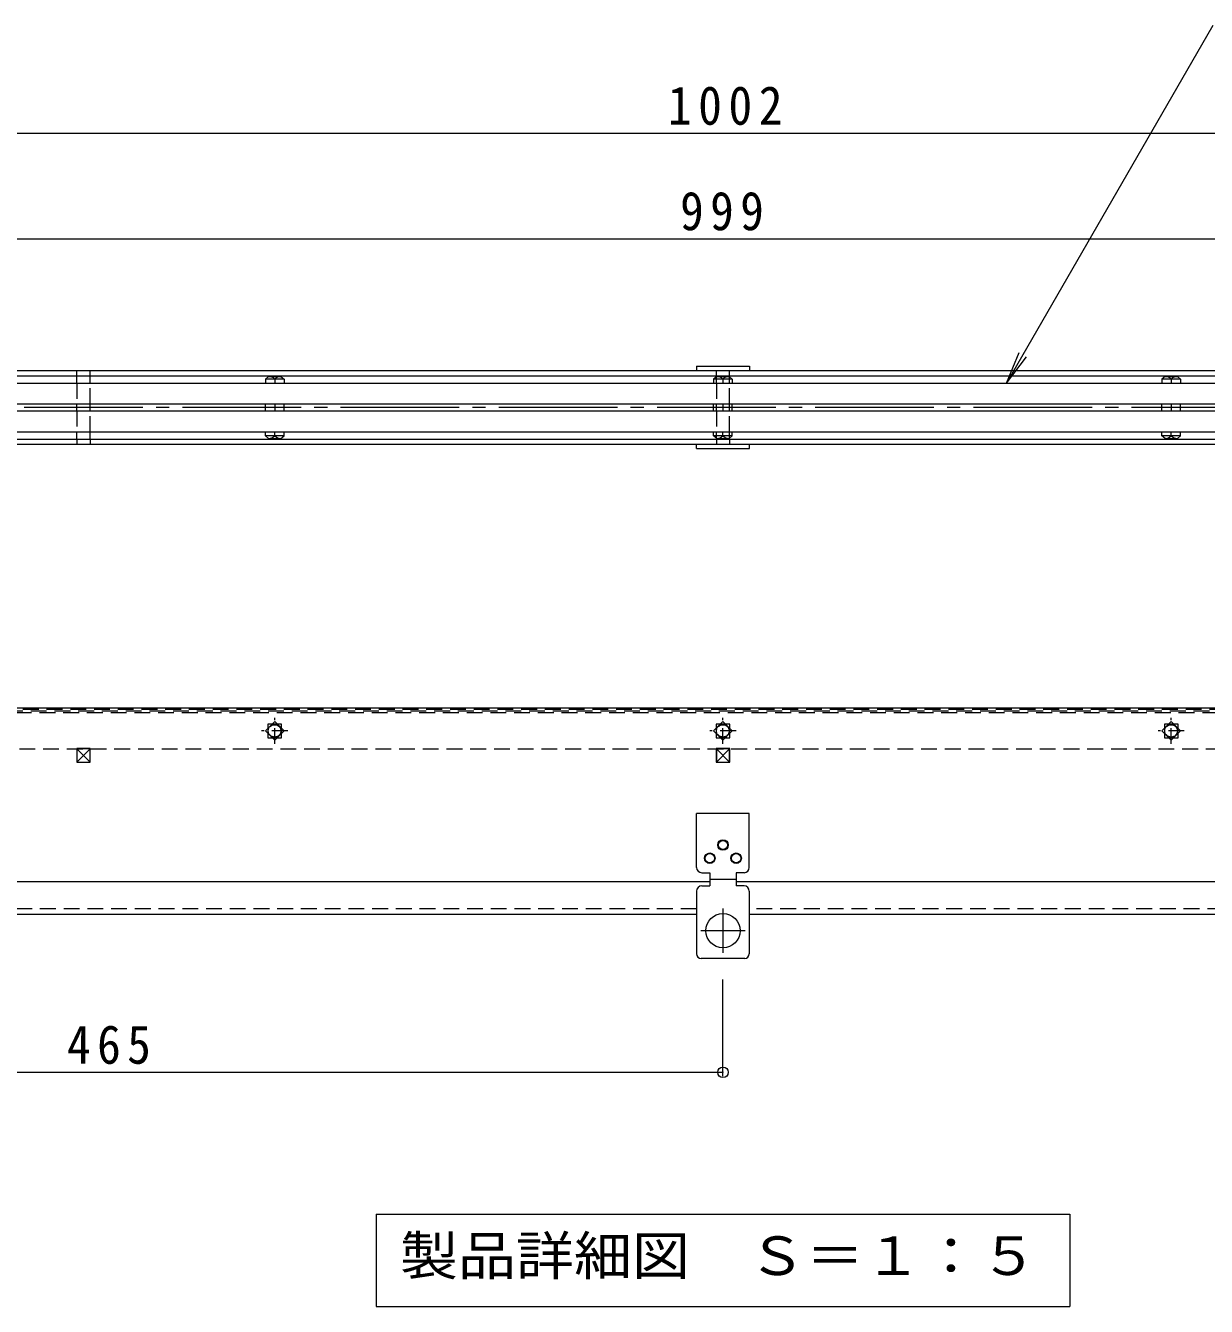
# Model space of a CAD drawing. Units: millimetres at full size, sheet at 1:5. Extents: x -792 to 917, y -685 to 646.
# Drawn here: x -264.5 to 183.3, y 95.9 to 581.8 of the extents above; entities that cross this region are included whole.
import ezdxf
from ezdxf.enums import TextEntityAlignment as Align

# ---------------------------------------------------------------- set-up
doc = ezdxf.new("R2010")
doc.units = ezdxf.units.MM
doc.header["$LTSCALE"] = 5
doc.header["$PDMODE"] = 32
doc.header["$PDSIZE"] = 4
for name, pattern in [('CHAIN1', [8, 5, -1, 1, -1]), ('CHAIN2', [12, 9, -1, 1, -1]), ('DASHED1', [1.8, 1.2, -0.6])]:
    doc.linetypes.add(name, pattern=pattern)
for name, color, linetype, lineweight in [('E-0_通り芯', 4, 'Continuous', 9), ('E-1_躯体', 3, 'Continuous', 9), ('E-2_仕上', 3, 'Continuous', 9), ('E-4_文字', 7, 'Continuous', 9), ('E-5_建具', 7, 'Continuous', 9), ('E-A_インテリア', 1, 'Continuous', 5)]:
    doc.layers.add(name, color=color, linetype=linetype, lineweight=lineweight)
doc.styles.add('ＭＳ ゴシック', font='')
doc.styles.get('ＭＳ ゴシック').set_extended_font_data('MS Gothic')

msp = doc.modelspace()

# ---------------------------------------------------------------- linework, layer by layer
at = {"layer": 'E-0_通り芯'}
for p, q in [((-500, 450.946), (500, 450.946)), ((-500, 448.946), (500, 448.946)), ((-500, 424.946), (500, 424.946)), ((500, 422.946), (-500, 422.946)), ((-500, 322.946), (500, 322.946)), ((-245.08, 307.596), (-245.08, 302.446)), ((-239.93, 307.596), (-245.08, 307.596)), ((-239.93, 302.446), (-239.93, 307.596)), ((-2.58, 307.596), (-2.58, 302.446)), ((2.57, 307.596), (-2.58, 307.596)), ((2.57, 302.446), (2.57, 307.596)), ((-245.08, 302.446), (-239.93, 302.446)), ((-2.58, 302.446), (2.57, 302.446)), ((-460, 257.086), (-5.025, 257.086)), ((4.975, 257.086), (312.947, 257.086)), ((-455, 244.743), (-10.025, 244.743)), ((9.975, 244.743), (500, 244.743))]:
    msp.add_line(p, q, dxfattribs=at)
at = {"layer": 'E-0_通り芯', "linetype": 'CHAIN2'}
msp.add_line((500, 436.946), (-500, 436.946), dxfattribs=at)
at = {"layer": 'E-0_通り芯', "linetype": 'DASHED1'}
for p, q in [((-10.025, 246.743), (-455, 246.743)), ((315.718, 246.743), (9.975, 246.743))]:
    msp.add_line(p, q, dxfattribs=at)
at = {"layer": 'E-1_躯体', "linetype": 'DASHED1'}
for p, q in [((-245, 448.946), (-245, 450.946)), ((-240, 448.946), (-240, 450.946)), ((-2.5, 448.946), (-2.5, 450.946)), ((2.5, 448.946), (2.5, 450.946)), ((-245, 446.196), (-245, 438.196)), ((-240, 438.196), (-240, 446.196)), ((-2.5, 446.196), (-2.5, 438.196)), ((2.5, 438.196), (2.5, 446.196)), ((-245, 435.696), (-245, 427.696)), ((-240, 427.696), (-240, 435.696)), ((-2.5, 435.696), (-2.5, 427.696)), ((2.5, 427.696), (2.5, 435.696)), ((-245, 424.946), (-245, 422.946)), ((-240, 424.946), (-240, 422.946)), ((-2.5, 424.946), (-2.5, 422.946)), ((2.5, 424.946), (2.5, 422.946))]:
    msp.add_line(p, q, dxfattribs=at)
at = {"layer": 'E-1_躯体'}
for p, q in [((-245, 446.196), (-245, 448.946)), ((-240, 446.196), (-240, 448.946)), ((-2.5, 446.196), (-2.5, 448.946)), ((2.5, 446.196), (2.5, 448.946)), ((-245, 435.696), (-245, 438.196)), ((-240, 435.696), (-240, 438.196)), ((-2.5, 435.696), (-2.5, 438.196)), ((2.5, 435.696), (2.5, 438.196)), ((-245, 424.946), (-245, 427.696)), ((-240, 424.946), (-240, 427.696)), ((-2.5, 424.946), (-2.5, 427.696)), ((2.5, 424.946), (2.5, 427.696)), ((-245, 307.446), (-240, 302.446)), ((-240, 307.446), (-245, 302.446)), ((-245, 307.446), (-245, 302.446)), ((-240, 307.446), (-245, 307.446)), ((-240, 302.446), (-240, 307.446)), ((-2.5, 307.446), (2.5, 302.446)), ((2.5, 307.446), (-2.5, 302.446)), ((-2.5, 307.446), (-2.5, 302.446)), ((2.5, 307.446), (-2.5, 307.446)), ((2.5, 302.446), (2.5, 307.446)), ((-245, 302.446), (-240, 302.446)), ((-2.5, 302.446), (2.5, 302.446))]:
    msp.add_line(p, q, dxfattribs=at)
at = {"layer": 'E-2_仕上'}
for p, q in [((-172.35, 448.696), (-173.535, 447.696)), ((-172.35, 448.696), (-167.65, 448.696)), ((-170, 447.696), (-170, 446.196)), ((-167.65, 448.696), (-166.464, 447.696)), ((-166.464, 447.696), (-166.464, 446.196)), ((-2.35, 448.696), (-3.535, 447.696)), ((-2.35, 448.696), (2.35, 448.696)), ((0, 447.696), (0, 446.196)), ((2.35, 448.696), (3.536, 447.696)), ((3.536, 447.696), (3.536, 446.196)), ((167.65, 448.696), (166.465, 447.696)), ((167.65, 448.696), (172.35, 448.696)), ((170, 447.696), (170, 446.196)), ((172.35, 448.696), (173.536, 447.696)), ((173.536, 447.696), (173.536, 446.196)), ((-173.536, 435.696), (-173.536, 438.196)), ((-170, 438.196), (-170, 435.696)), ((-166.464, 435.696), (-166.464, 438.196)), ((-3.536, 435.696), (-3.536, 438.196)), ((0, 438.196), (0, 435.696)), ((3.536, 435.696), (3.536, 438.196)), ((166.464, 435.696), (166.464, 438.196)), ((170, 438.196), (170, 435.696)), ((173.536, 435.696), (173.536, 438.196)), ((-170, 426.196), (-170, 427.696)), ((-166.464, 426.196), (-166.464, 427.696)), ((0, 426.196), (0, 427.696)), ((3.536, 426.196), (3.536, 427.696)), ((170, 426.196), (170, 427.696)), ((173.536, 426.196), (173.536, 427.696)), ((-172.35, 425.196), (-173.535, 426.196)), ((-172.35, 425.196), (-167.65, 425.196)), ((-167.65, 425.196), (-166.464, 426.196)), ((-2.35, 425.196), (-3.535, 426.196)), ((-2.35, 425.196), (2.35, 425.196)), ((2.35, 425.196), (3.536, 426.196)), ((167.65, 425.196), (166.465, 426.196)), ((167.65, 425.196), (172.35, 425.196)), ((172.35, 425.196), (173.536, 426.196))]:
    msp.add_line(p, q, dxfattribs=at)
at = {"layer": 'E-2_仕上', "color": 2}
for p, q in [((-499.5, 446.196), (499.5, 446.196)), ((499.5, 438.196), (-499.5, 438.196)), ((-499.5, 435.696), (499.5, 435.696)), ((-499.5, 427.696), (499.5, 427.696))]:
    msp.add_line(p, q, dxfattribs=at)
at = {"layer": 'E-2_仕上', "color": 2, "linetype": 'DASHED1'}
for p, q in [((-499.5, 322.446), (295.433, 322.446)), ((499.5, 321.746), (-499.5, 321.746)), ((295.809, 321.046), (-499.5, 321.046)), ((-172.6, 316.846), (-172.6, 315.181)), ((-170.935, 316.846), (-172.6, 316.846)), ((-170, 309.296), (-170, 319.196)), ((-2.6, 316.846), (-2.6, 315.181)), ((-0.935, 316.846), (-2.6, 316.846)), ((0, 309.296), (0, 319.196)), ((167.4, 316.846), (167.4, 315.181)), ((169.065, 316.846), (167.4, 316.846)), ((170, 309.296), (170, 319.196)), ((-165.05, 314.246), (-174.95, 314.246)), ((4.95, 314.246), (-4.95, 314.246)), ((174.95, 314.246), (165.05, 314.246)), ((-329.825, 307.446), (299.453, 307.446))]:
    msp.add_line(p, q, dxfattribs=at)
at = {"layer": 'E-2_仕上'}
for points in [[(-166.464, 447.696), (-173.535, 447.696), (-173.535, 446.196)], [(3.536, 447.696), (-3.535, 447.696), (-3.535, 446.196)], [(173.536, 447.696), (166.465, 447.696), (166.465, 446.196)], [(-166.464, 426.196), (-173.535, 426.196), (-173.535, 427.696)], [(3.536, 426.196), (-3.535, 426.196), (-3.535, 427.696)], [(173.536, 426.196), (166.465, 426.196), (166.465, 427.696)]]:
    msp.add_lwpolyline(points, dxfattribs=at)
at = {"layer": 'E-2_仕上', "linetype": 'DASHED1'}
for points in [[(-166.464, 314.246), (-170, 317.781), (-173.535, 314.246), (-170, 310.71)], [(3.536, 314.246), (0, 317.781), (-3.535, 314.246), (0, 310.71)], [(173.536, 314.246), (170, 317.781), (166.465, 314.246), (170, 310.71)]]:
    msp.add_lwpolyline(points, close=True, dxfattribs=at)
at = {"layer": 'E-2_仕上', "color": 2, "linetype": 'DASHED1'}
for points in [[(-167.4, 315.181), (-167.4, 316.846), (-169.065, 316.846)], [(2.6, 315.181), (2.6, 316.846), (0.935, 316.846)], [(172.6, 315.181), (172.6, 316.846), (170.935, 316.846)], [(-172.6, 313.311), (-172.6, 311.646), (-170.935, 311.646)], [(-169.065, 311.646), (-167.4, 311.646), (-167.4, 313.311)], [(-2.6, 313.311), (-2.6, 311.646), (-0.935, 311.646)], [(0.935, 311.646), (2.6, 311.646), (2.6, 313.311)], [(167.4, 313.311), (167.4, 311.646), (169.065, 311.646)], [(170.935, 311.646), (172.6, 311.646), (172.6, 313.311)]]:
    msp.add_lwpolyline(points, dxfattribs=at)
at = {"layer": 'E-2_仕上', "linetype": 'DASHED1'}
for centre in [(-170, 314.246), (0, 314.246), (170, 314.246)]:
    msp.add_circle(centre, 2.35, dxfattribs=at)
at = {"layer": 'E-2_仕上'}
for centre, start, end in [((-172.403, 445.31), 44.79445, 89.10294), ((-167.597, 445.31), 90.89706, 135.20555), ((-2.403, 445.31), 44.79445, 89.10294), ((2.403, 445.31), 90.89706, 135.20555), ((167.597, 445.31), 44.79445, 89.10294), ((172.403, 445.31), 90.89706, 135.20555), ((-172.403, 428.582), 270.89706, 315.20555), ((-167.597, 428.582), 224.79445, 269.10294), ((-2.403, 428.582), 270.89706, 315.20555), ((2.403, 428.582), 224.79445, 269.10294), ((167.597, 428.582), 270.89706, 315.20555), ((172.403, 428.582), 224.79445, 269.10294)]:
    msp.add_arc(centre, 3.386, start, end, dxfattribs=at)
at = {"layer": 'E-2_仕上', "linetype": 'DASHED1'}
for centre, start, end in [((-170, 314.246), 56.36488, 123.63512), ((0, 314.246), 56.36488, 123.63512), ((170, 314.246), 56.36488, 123.63512), ((-170, 314.246), 146.36488, 213.63512), ((-170, 314.246), 236.36488, 303.63512), ((-170, 314.246), 326.36488, 33.63512), ((0, 314.246), 146.36488, 213.63512), ((0, 314.246), 236.36488, 303.63512), ((0, 314.246), 326.36488, 33.63512), ((170, 314.246), 146.36488, 213.63512), ((170, 314.246), 236.36488, 303.63512), ((170, 314.246), 326.36488, 33.63512)]:
    msp.add_arc(centre, 2.55, start, end, dxfattribs=at)
at = {"layer": 'E-4_文字'}
for p, q in [((-500, 540.946), (502, 540.946)), ((-499.5, 500.946), (499.5, 500.946)), ((0, 183.243), (0, 220.005))]:
    msp.add_line(p, q, dxfattribs=at)
msp.add_lwpolyline([(-500, 184.743), (-465, 184.743), (0, 184.743)], dxfattribs=at)
msp.add_point((0, 184.743), dxfattribs=at)
at = {"layer": 'E-5_建具'}
for p, q in [((185.782, 581.781), (107.502, 446.196)), ((107.502, 446.196), (112.286, 457.744)), ((107.502, 446.196), (115.112, 456.113)), ((-131.5, 130.946), (131.5, 130.946)), ((-131.5, 130.946), (-131.5, 95.946)), ((131.5, 130.946), (131.5, 95.946)), ((-131.5, 95.946), (131.5, 95.946))]:
    msp.add_line(p, q, dxfattribs=at)
at = {"layer": 'E-A_インテリア'}
for p, q in [((-9.975, 452.546), (-9.975, 450.946)), ((-9.975, 452.546), (10.025, 452.546)), ((10.025, 452.546), (10.025, 450.946)), ((-9.975, 421.346), (-9.975, 422.946)), ((10.025, 421.346), (10.025, 422.946)), ((-9.975, 421.346), (10.025, 421.346)), ((-10, 262.446), (-10, 282.946)), ((-8, 260.446), (-5, 260.446)), ((-5, 260.446), (-5, 255.446)), ((-5, 257.946), (5, 257.946)), ((8, 260.446), (5, 260.446)), ((5, 260.446), (5, 255.446)), ((-10, 253.446), (-10, 229.696)), ((-8, 255.446), (-5, 255.446)), ((8, 255.446), (5, 255.446)), ((10, 253.446), (10, 229.696)), ((8.25, 227.946), (-8.25, 227.946))]:
    msp.add_line(p, q, dxfattribs=at)
at = {"layer": 'E-A_インテリア', "linetype": 'CHAIN1'}
for p, q in [((0, 246.887), (0, 230.005)), ((8.441, 238.446), (-8.441, 238.446))]:
    msp.add_line(p, q, dxfattribs=at)
at = {"layer": 'E-A_インテリア'}
msp.add_lwpolyline([(10, 262.446), (10, 282.946), (-10, 282.946)], dxfattribs=at)
for centre, radius in [((0, 270.946), 2), ((0, 270.946), 1.75), ((-5, 265.946), 2), ((-5, 265.946), 1.75), ((5, 265.946), 2), ((5, 265.946), 1.75), ((0, 238.446), 6.5)]:
    msp.add_circle(centre, radius, dxfattribs=at)
for centre, radius, start, end in [((-8, 262.446), 2, 180, 270), ((8, 262.446), 2, 270, 0), ((-8, 253.446), 2, 90, 180), ((8, 253.446), 2, 0, 90), ((-8.25, 229.696), 1.75, 180, 270), ((8.25, 229.696), 1.75, 270, 0)]:
    msp.add_arc(centre, radius, start, end, dxfattribs=at)

# ---------------------------------------------------------------- texts
at = {"layer": 'E-4_文字', "color": 2, "char_height": 14.66, "attachment_point": 7, "style": 'ＭＳ ゴシック'}
for s, insert in [('\\T1.28;\\W0.9;1002', (-20.875, 543.946)), ('\\T1.27;\\W0.9;999', (-16.25, 503.946)), ('\\T1.27;\\W0.9;465', (-248.75, 187.743))]:
    msp.add_mtext(s, dxfattribs=dict(at, insert=insert))
at = {"layer": 'E-5_建具', "color": 2, "style": 'ＭＳ ゴシック', "width": 1.1}
msp.add_text('製品詳細図\u3000Ｓ＝１：５', height=14.66, dxfattribs=at).set_placement((-122.5, 103.446), align=Align.BOTTOM_LEFT)

doc.saveas('drawing.dxf')
